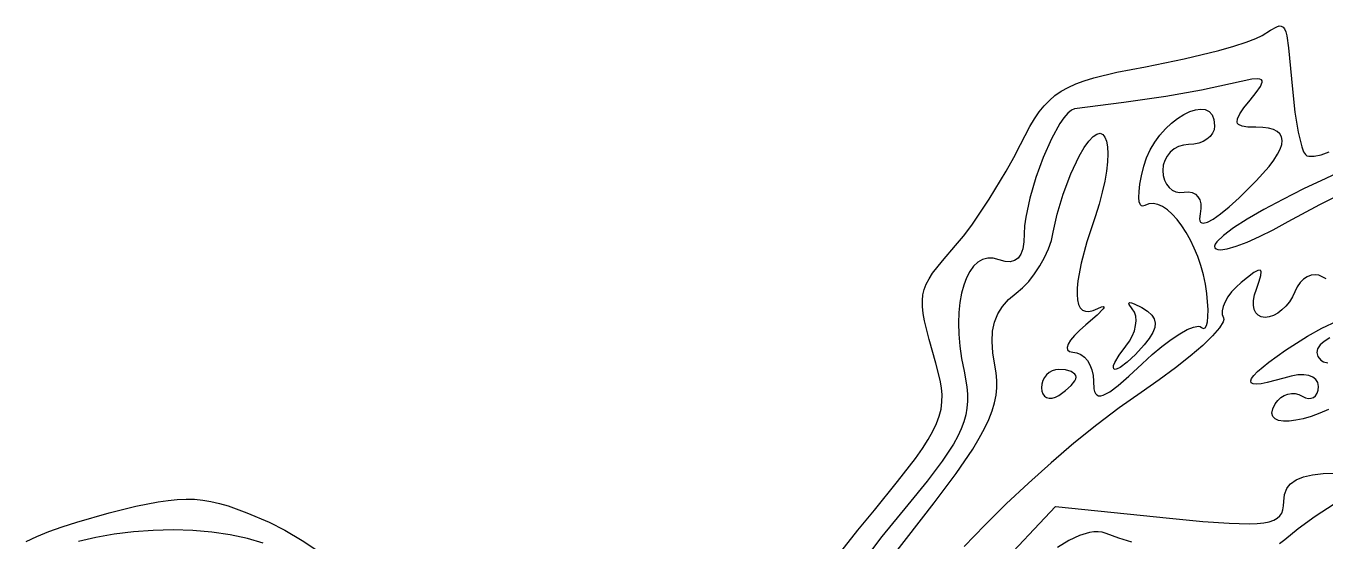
# Model space of a CAD drawing. Header units: millimetres. Extents: x 0.03 to 7.19, y 1.13 to 4.15.
# Drawn here: x 0.104 to 0.939, y 2.905 to 3.236 of the extents above; entities that cross this region are included whole.
import ezdxf

# ---------------------------------------------------------------- set-up
doc = ezdxf.new("R2010")
doc.units = ezdxf.units.MM

msp = doc.modelspace()

# ---------------------------------------------------------------- linework, layer by layer
at = {"flags": 128}
for points in [[(0.62757, 2.898425), (0.638524, 2.912403), (0.64906, 2.925358), (0.663989, 2.943616), (0.675404, 2.958447), (0.679897, 2.964826), (0.683636, 2.970643), (0.686661, 2.976), (0.689015, 2.980993), (0.690737, 2.985723), (0.691871, 2.990287), (0.692457, 2.994785), (0.692536, 2.999315), (0.69215, 3.003976), (0.691341, 3.008867), (0.688615, 3.019733), (0.684289, 3.035026), (0.68135, 3.04685), (0.680447, 3.051742), (0.679947, 3.056104), (0.679869, 3.060049), (0.680232, 3.063689), (0.681054, 3.067137), (0.682354, 3.070506), (0.684151, 3.073907), (0.686465, 3.077453), (0.692715, 3.085433), (0.701254, 3.095344), (0.706188, 3.101348), (0.711542, 3.108484), (0.722827, 3.125089), (0.733742, 3.143029), (0.738634, 3.151835), (0.742921, 3.160177), (0.749001, 3.171834), (0.751957, 3.176768), (0.754961, 3.181169), (0.75809, 3.185087), (0.761423, 3.188571), (0.765037, 3.191668), (0.769011, 3.194427), (0.773422, 3.196897), (0.778349, 3.199127), (0.78387, 3.201165), (0.790061, 3.20306), (0.804771, 3.206614), (0.823101, 3.210177), (0.847926, 3.2152), (0.870341, 3.220663), (0.879876, 3.223354), (0.887887, 3.225908), (0.894064, 3.228242), (0.898101, 3.230274), (0.903464, 3.233737), (0.907473, 3.235892), (0.90905, 3.236337), (0.910385, 3.236282), (0.91151, 3.235672), (0.912457, 3.234448), (0.913259, 3.232554), (0.913947, 3.229931), (0.915111, 3.222274), (0.91749, 3.195705), (0.919098, 3.181039), (0.921216, 3.168229), (0.923568, 3.158654), (0.924746, 3.15551), (0.925879, 3.153691), (0.926858, 3.153023), (0.92815, 3.152636), (0.931588, 3.15265), (0.93601, 3.153618), (0.941237, 3.155427)], [(0.656163, 2.889701), (0.669615, 2.907135), (0.68744, 2.929925), (0.701525, 2.948852), (0.712209, 2.964576), (0.716381, 2.971444), (0.719831, 2.97776), (0.722599, 2.983607), (0.724728, 2.989067), (0.726261, 2.994224), (0.72724, 2.999159), (0.727708, 3.003956), (0.727706, 3.008697), (0.727276, 3.013465), (0.726462, 3.018344), (0.725146, 3.02646), (0.724641, 3.033731), (0.724974, 3.040248), (0.726171, 3.046099), (0.728259, 3.051374), (0.731263, 3.056162), (0.735211, 3.060553), (0.740129, 3.064635), (0.744228, 3.068075), (0.748198, 3.072257), (0.751943, 3.077018), (0.755365, 3.082198), (0.758369, 3.087636), (0.760856, 3.093171), (0.762729, 3.098641), (0.763893, 3.103885), (0.766372, 3.115358), (0.770343, 3.128377), (0.775258, 3.141341), (0.780574, 3.152649), (0.78382, 3.158237), (0.786803, 3.162435), (0.789504, 3.165314), (0.791905, 3.166941), (0.793988, 3.167385), (0.795735, 3.166715), (0.797129, 3.165), (0.79815, 3.162307), (0.798781, 3.158706), (0.799005, 3.154266), (0.798802, 3.149054), (0.798156, 3.14314), (0.797047, 3.136591), (0.795458, 3.129478), (0.793371, 3.121868), (0.790768, 3.11383), (0.78553, 3.097721), (0.781856, 3.083964), (0.779745, 3.072629), (0.779274, 3.067893), (0.779193, 3.063788), (0.779502, 3.060325), (0.7802, 3.057512), (0.781287, 3.055359), (0.782762, 3.053873), (0.784626, 3.053064), (0.786878, 3.052941), (0.789518, 3.053513), (0.792546, 3.054788), (0.794895, 3.055846), (0.796236, 3.056142), (0.7966, 3.05572), (0.796018, 3.054622), (0.792143, 3.050569), (0.784865, 3.04433), (0.780803, 3.040819), (0.777536, 3.037543), (0.775097, 3.034574), (0.773521, 3.031983), (0.772843, 3.029842), (0.773096, 3.028224), (0.774314, 3.027201), (0.776532, 3.026844), (0.77919, 3.026461), (0.78167, 3.025365), (0.783918, 3.023632), (0.785879, 3.021339), (0.787499, 3.018561), (0.788723, 3.015377), (0.789498, 3.011862), (0.789768, 3.008094), (0.790091, 3.003315), (0.790522, 3.001547), (0.791156, 3.000201), (0.792011, 2.999285), (0.793104, 2.998804), (0.794454, 2.998765), (0.796079, 2.999174), (0.800222, 3.001363), (0.805676, 3.005422), (0.812584, 3.011403), (0.821087, 3.019358), (0.827519, 3.025252), (0.833781, 3.030486), (0.839719, 3.034964), (0.845178, 3.03859), (0.850001, 3.04127), (0.854033, 3.042908), (0.857118, 3.043409), (0.858257, 3.043203), (0.859101, 3.042677), (0.860382, 3.041915), (0.861454, 3.042331), (0.862302, 3.043833), (0.862912, 3.046333), (0.863269, 3.049741), (0.863357, 3.053966), (0.862671, 3.06451), (0.861784, 3.070563), (0.860485, 3.07656), (0.858817, 3.082443), (0.856821, 3.08815), (0.85454, 3.093623), (0.852017, 3.098799), (0.849294, 3.10362), (0.846414, 3.108026), (0.843418, 3.111956), (0.840349, 3.11535), (0.83725, 3.118148), (0.834163, 3.12029), (0.83113, 3.121715), (0.828194, 3.122365), (0.825397, 3.122178), (0.822782, 3.121094), (0.821159, 3.120613), (0.820509, 3.120844), (0.819968, 3.121373), (0.819212, 3.12327), (0.818895, 3.126201), (0.819018, 3.130064), (0.819585, 3.134754), (0.820598, 3.140169), (0.82206, 3.146205), (0.823861, 3.151596), (0.826263, 3.156746), (0.829166, 3.161599), (0.832472, 3.1661), (0.836081, 3.170191), (0.839894, 3.173817), (0.843814, 3.176921), (0.84774, 3.179448), (0.851575, 3.18134), (0.855219, 3.182542), (0.858574, 3.182998), (0.86154, 3.18265), (0.864019, 3.181444), (0.865913, 3.179322), (0.867121, 3.176229), (0.867546, 3.172108), (0.867206, 3.169709), (0.866231, 3.167472), (0.864689, 3.165446), (0.86265, 3.163679), (0.860181, 3.16222), (0.85735, 3.161117), (0.854227, 3.16042), (0.850879, 3.160177), (0.847531, 3.159837), (0.844408, 3.158862), (0.841577, 3.157321), (0.839108, 3.155281), (0.837069, 3.152812), (0.835528, 3.149982), (0.834553, 3.146858), (0.834212, 3.14351), (0.834496, 3.140219), (0.835308, 3.137258), (0.836593, 3.134685), (0.838292, 3.132556), (0.84035, 3.130928), (0.842709, 3.129858), (0.845311, 3.129404), (0.848101, 3.129622), (0.850816, 3.129839), (0.853202, 3.129385), (0.855219, 3.128315), (0.856824, 3.126688), (0.857975, 3.124558), (0.858633, 3.121985), (0.858753, 3.119024), (0.858296, 3.115733), (0.85793, 3.112384), (0.858138, 3.111213), (0.858602, 3.110375), (0.859321, 3.109871), (0.860292, 3.109698), (0.862978, 3.110344), (0.866642, 3.112305), (0.871263, 3.115572), (0.876821, 3.120139), (0.883296, 3.125997), (0.894287, 3.136843), (0.902505, 3.146151), (0.905577, 3.150238), (0.907957, 3.15395), (0.909648, 3.157292), (0.91065, 3.160267), (0.910964, 3.162879), (0.91059, 3.165131), (0.90953, 3.167027), (0.907784, 3.168571), (0.905354, 3.169765), (0.902239, 3.170614), (0.898442, 3.17112), (0.893962, 3.171288), (0.888978, 3.171438), (0.885332, 3.171958), (0.883002, 3.172951), (0.882324, 3.173657), (0.881968, 3.174521), (0.882206, 3.176772), (0.883695, 3.179808), (0.886413, 3.183732), (0.890337, 3.188649), (0.894366, 3.193689), (0.896976, 3.197517), (0.898076, 3.200207), (0.898033, 3.20115), (0.897579, 3.201837), (0.896702, 3.202278), (0.895393, 3.202482), (0.891429, 3.20222), (0.87781, 3.199274), (0.859126, 3.195153), (0.836285, 3.191109), (0.809169, 3.18712), (0.777657, 3.183163), (0.775557, 3.182332), (0.773241, 3.180382), (0.770758, 3.177433), (0.768158, 3.173607), (0.762794, 3.163798), (0.757537, 3.151918), (0.752774, 3.138929), (0.748893, 3.12579), (0.746281, 3.113465), (0.745571, 3.107907), (0.745324, 3.102913), (0.745076, 3.097594), (0.744332, 3.093207), (0.743087, 3.089746), (0.741337, 3.087208), (0.73908, 3.085588), (0.736312, 3.084882), (0.733028, 3.085084), (0.729226, 3.086191), (0.725408, 3.087198), (0.721835, 3.087234), (0.718523, 3.08635), (0.715489, 3.084597), (0.712748, 3.082028), (0.710318, 3.078694), (0.708213, 3.074647), (0.706452, 3.069939), (0.70505, 3.064622), (0.704023, 3.058746), (0.703387, 3.052365), (0.70316, 3.045529), (0.703357, 3.03829), (0.703995, 3.030701), (0.705089, 3.022813), (0.706657, 3.014677), (0.708435, 3.004542), (0.708838, 2.999856), (0.708877, 2.995334), (0.708525, 2.990905), (0.707752, 2.986503), (0.706529, 2.982058), (0.704827, 2.977502), (0.702618, 2.972766), (0.699873, 2.967781), (0.692657, 2.956792), (0.682949, 2.943987), (0.670518, 2.928816), (0.6539, 2.908285), (0.637388, 2.886524)], [(0.956547, 3.146724), (0.93906, 3.138441), (0.924694, 3.1317), (0.911292, 3.124971), (0.899147, 3.118432), (0.888553, 3.112262), (0.879802, 3.10664), (0.873189, 3.101744), (0.869005, 3.097752), (0.867917, 3.096151), (0.867546, 3.094844), (0.867791, 3.093847), (0.86851, 3.093153), (0.869678, 3.092753), (0.871272, 3.09264), (0.875639, 3.093242), (0.881417, 3.094892), (0.888413, 3.097527), (0.896433, 3.101082), (0.905282, 3.105491), (0.914768, 3.110691), (0.935137, 3.121672), (0.944209, 3.126077)], [(0.939307, 3.07384), (0.937087, 3.075066), (0.934614, 3.076173), (0.932056, 3.076552), (0.929486, 3.07624), (0.92698, 3.075276), (0.92461, 3.073698), (0.922451, 3.071544), (0.920576, 3.068853), (0.91906, 3.065663), (0.917519, 3.06233), (0.915583, 3.05922), (0.91333, 3.056402), (0.910837, 3.053943), (0.908184, 3.051911), (0.905446, 3.050376), (0.902703, 3.049405), (0.900032, 3.049066), (0.897569, 3.049426), (0.895569, 3.050462), (0.89405, 3.052111), (0.893034, 3.054309), (0.892539, 3.056991), (0.892585, 3.060093), (0.893192, 3.063552), (0.894379, 3.067302), (0.896207, 3.072326), (0.897279, 3.076018), (0.897536, 3.078402), (0.897341, 3.079113), (0.896921, 3.079505), (0.895376, 3.079351), (0.892844, 3.077964), (0.884587, 3.071594), (0.881324, 3.068615), (0.878494, 3.065489), (0.876142, 3.06231), (0.874317, 3.059172), (0.873064, 3.056167), (0.872431, 3.053389), (0.872465, 3.05093), (0.873212, 3.048885), (0.873463, 3.047787), (0.873113, 3.046321), (0.870718, 3.042382), (0.866245, 3.037266), (0.859912, 3.031168), (0.851935, 3.024287), (0.842531, 3.016817), (0.831917, 3.008956), (0.82031, 3.000899), (0.806258, 2.991032), (0.791846, 2.980115), (0.77723, 2.968316), (0.76257, 2.955803), (0.748025, 2.942745), (0.733754, 2.929308), (0.719914, 2.915662), (0.706666, 2.901974)], [(0.810532, 3.030635), (0.812849, 3.033819), (0.814686, 3.037147), (0.816026, 3.040522), (0.816851, 3.043845), (0.817145, 3.047018), (0.816891, 3.049942), (0.816072, 3.052519), (0.814671, 3.054649), (0.812605, 3.057523), (0.812539, 3.058297), (0.813084, 3.058625), (0.814213, 3.058504), (0.815901, 3.057931), (0.820851, 3.055413), (0.824518, 3.053035), (0.827176, 3.050653), (0.828833, 3.048182), (0.829492, 3.045533), (0.82916, 3.042619), (0.827842, 3.039353), (0.825543, 3.035647), (0.822268, 3.031413), (0.816781, 3.025324), (0.811454, 3.020339), (0.806895, 3.01697), (0.805094, 3.016053), (0.803712, 3.015733), (0.802849, 3.016037), (0.802532, 3.016909), (0.802733, 3.018287), (0.803424, 3.020111), (0.806166, 3.02485), (0.810532, 3.030635)], [(0.940704, 2.989918), (0.935093, 2.987522), (0.92967, 2.985564), (0.92453, 2.98406), (0.919766, 2.983028), (0.915474, 2.982483), (0.911747, 2.982441), (0.90868, 2.98292), (0.906368, 2.983935), (0.904903, 2.985503), (0.904382, 2.987641), (0.904898, 2.990365), (0.906546, 2.993691), (0.908157, 2.995828), (0.910068, 2.99757), (0.912209, 2.998897), (0.914508, 2.999788), (0.916894, 3.000224), (0.919296, 3.000183), (0.921643, 2.999647), (0.923865, 2.998594), (0.925941, 2.997566), (0.927878, 2.9971), (0.929635, 2.997171), (0.931169, 2.997755), (0.932436, 2.998827), (0.933395, 3.000361), (0.934001, 3.002334), (0.934212, 3.004719), (0.9338, 3.007267), (0.932602, 3.00931), (0.930671, 3.010833), (0.928065, 3.011823), (0.924838, 3.012266), (0.921046, 3.012148), (0.916745, 3.011457), (0.91199, 3.010177), (0.901348, 3.007227), (0.897412, 3.0065), (0.89439, 3.006257), (0.892276, 3.006487), (0.891064, 3.007178), (0.890748, 3.00832), (0.891322, 3.009901), (0.892779, 3.011911), (0.895113, 3.014338), (0.902387, 3.020402), (0.913094, 3.028002), (0.927185, 3.037052), (0.936447, 3.042237), (0.946433, 3.046824)], [(0.941539, 3.035913), (0.937946, 3.033723), (0.935318, 3.031426), (0.933721, 3.029043), (0.93322, 3.026593), (0.93388, 3.024098), (0.935768, 3.02158), (0.937609, 3.020485), (0.940374, 3.019858)], [(0.778657, 3.01083), (0.77843, 3.011814), (0.77778, 3.012733), (0.775393, 3.014292), (0.77186, 3.015345), (0.767546, 3.015733), (0.765314, 3.015493), (0.763232, 3.014805), (0.761345, 3.013717), (0.759699, 3.012278), (0.758339, 3.010535), (0.757311, 3.008537), (0.756661, 3.006332), (0.756435, 3.003969), (0.756661, 3.001745), (0.757311, 2.999941), (0.758339, 2.998577), (0.759699, 2.997674), (0.761345, 2.997251), (0.763232, 2.997328), (0.765314, 2.997927), (0.767546, 2.999066), (0.77186, 3.002119), (0.775393, 3.005354), (0.77778, 3.008386), (0.77843, 3.009706), (0.778657, 3.01083)], [(0.727865, 2.887885), (0.765393, 2.927677), (0.838699, 2.920177), (0.860091, 2.918119), (0.876957, 2.916879), (0.889812, 2.916534), (0.894897, 2.91672), (0.899173, 2.917158), (0.902704, 2.917857), (0.905554, 2.918827), (0.90779, 2.920077), (0.909474, 2.921617), (0.910672, 2.923455), (0.911447, 2.925602), (0.911865, 2.928066), (0.91199, 2.930858), (0.912462, 2.935333), (0.913907, 2.939128), (0.91501, 2.94078), (0.916374, 2.942271), (0.919909, 2.944785), (0.924559, 2.946696), (0.930371, 2.94803), (0.937393, 2.948811), (0.945671, 2.949066)], [(0.104186, 2.905136), (0.111159, 2.908341), (0.118926, 2.911512), (0.127466, 2.914633), (0.136757, 2.917689), (0.157504, 2.923552), (0.174745, 2.927761), (0.189096, 2.930648), (0.195444, 2.931581), (0.201375, 2.932165), (0.206992, 2.932395), (0.212398, 2.932266), (0.217694, 2.93177), (0.222983, 2.930902), (0.228367, 2.929656), (0.233947, 2.928027), (0.246108, 2.923593), (0.260282, 2.917552), (0.270442, 2.912448), (0.281645, 2.905773), (0.293521, 2.89781)], [(0.944395, 2.929094), (0.932148, 2.92128), (0.921128, 2.913369), (0.912768, 2.90633), (0.909349, 2.903699)], [(0.256451, 2.904074), (0.246416, 2.907173), (0.235396, 2.909552), (0.223609, 2.911231), (0.211273, 2.912231), (0.198607, 2.912575), (0.185829, 2.912282), (0.173157, 2.911373), (0.16081, 2.909871), (0.149007, 2.907795), (0.137965, 2.905167)], [(0.814348, 2.904654), (0.805968, 2.907334), (0.797837, 2.910372), (0.795441, 2.911097), (0.792856, 2.911431), (0.790093, 2.911382), (0.787162, 2.910963), (0.780841, 2.909054), (0.77398, 2.905791), (0.766663, 2.90126)]]:
    msp.add_lwpolyline(points, dxfattribs=at)

doc.saveas('drawing.dxf')
